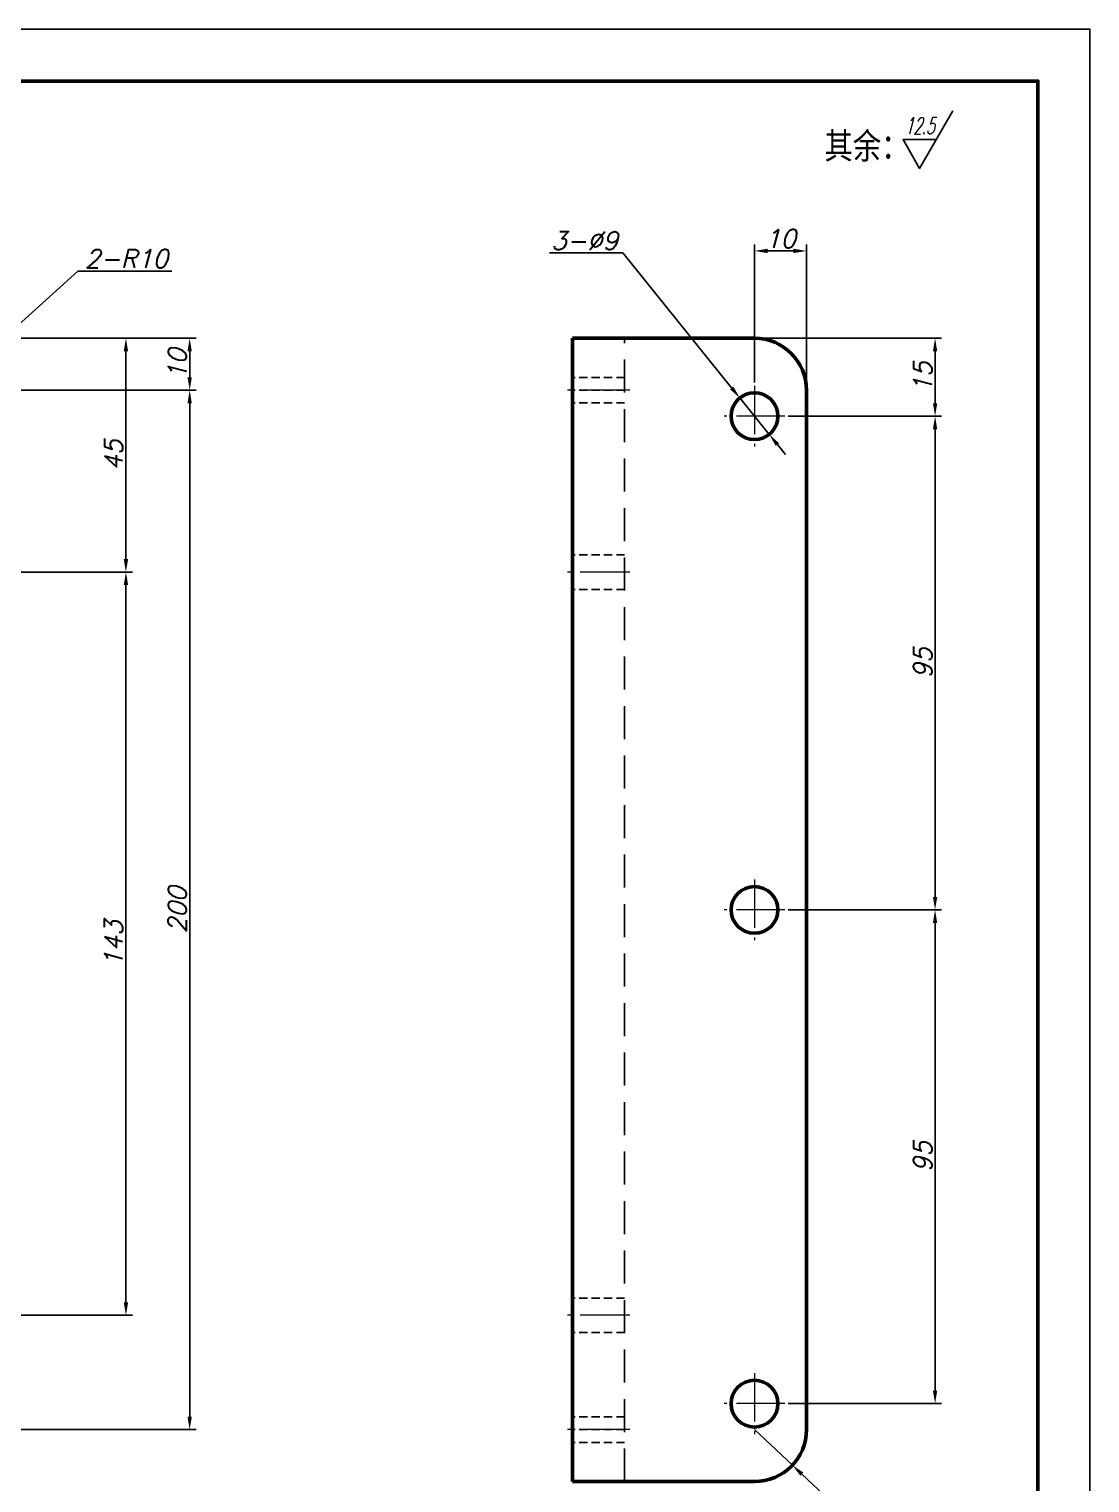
# Model space of a CAD drawing. Header units: inches. Extents: x 17901 to 26602, y 9673 to 14036.
# Drawn here: x 19848 to 20052.1, y 9812.9 to 10092.6 of the extents above; entities that cross this region are included whole.
import ezdxf
from ezdxf.enums import TextEntityAlignment as Align

# ---------------------------------------------------------------- set-up
doc = ezdxf.new("R2010")
doc.units = ezdxf.units.IN
doc.header["$MEASUREMENT"] = 0
doc.linetypes.add('CENTER', pattern=[50.8, 31.75, -6.35, 6.35, -6.35])
doc.linetypes.add('DASHED2', pattern=[9.525, 6.35, -3.175])
for name, color, linetype, lineweight in [('中心线', 1, 'CENTER', 15), ('图框_内框线', 5, 'Continuous', 50), ('标注线', 3, 'Continuous', 25), ('粗实线', 7, 'Continuous', 50), ('虚线', 2, 'DASHED2', 25)]:
    doc.layers.add(name, color=color, linetype=linetype, lineweight=lineweight)
doc.styles.add('DIM_FONT', font='romans.shx', dxfattribs={"oblique": 15})
doc.styles.add('仿宋体', font='FSGB2312.ttf', dxfattribs={"width": 0.8, "height": 3.5})
doc.dimstyles.new('幅面 1：1$0', dxfattribs={"dimtxt": 3.5, "dimasz": 2.5, "dimexe": 1.25, "dimexo": 0.625, "dimtad": 1, "dimdsep": 46, "dimtxsty": 'DIM_FONT', "dimcen": 2.5, "dimclrd": 256, "dimclre": 256, "dimclrt": 256, "dimadec": 0, "dimazin": 0, "dimtm": 1e-09, "dimtfac": 0.5, "dimtmove": 0, "dimatfit": 3, "dimfxl": 1, "dimlwd": -1, "dimarcsym": 0})
doc.dimstyles.new('幅面 1：1$3', dxfattribs={"dimtxt": 3.5, "dimasz": 2.5, "dimexe": 1.25, "dimexo": 0.625, "dimtad": 1, "dimtih": 1, "dimtoh": 1, "dimdsep": 46, "dimtxsty": 'DIM_FONT', "dimcen": 2.5, "dimclrd": 256, "dimclre": 256, "dimclrt": 256, "dimazin": 2, "dimtfac": 0.5, "dimtmove": 0, "dimatfit": 3, "dimfxl": 1, "dimlwd": -1, "dimlwe": -1, "dimarcsym": 0})
doc.dimstyles.new('幅面 1：1$4', dxfattribs={"dimtxt": 3.5, "dimasz": 2.5, "dimexe": 1.25, "dimexo": 0.625, "dimtad": 1, "dimtoh": 1, "dimdsep": 46, "dimtxsty": 'DIM_FONT', "dimcen": 2.5, "dimclrd": 256, "dimclre": 256, "dimclrt": 256, "dimazin": 2, "dimtfac": 0.5, "dimtmove": 0, "dimatfit": 3, "dimfxl": 1, "dimlwd": -1, "dimlwe": -1, "dimarcsym": 0})

# ---------------------------------------------------------------- blocks, each defined once
blk = doc.blocks.new('*D750')
at = {"layer": 'Defpoints', "color": 0, "transparency": 16777216}
for p in [(19805.25, 10023.15), (19878.9, 10023.15), (19805.25, 9823.15)]:
    blk.add_point(p, dxfattribs=at)
at = {"layer": '标注线', "lineweight": -2, "transparency": 16777216}
for p, q in [((19805.87, 10023.15), (19880.15, 10023.15)), ((19805.87, 9823.15), (19880.15, 9823.15))]:
    blk.add_line(p, q, dxfattribs=at)
at = {"layer": '标注线', "transparency": 16777216}
blk.add_line((19878.9, 9825.65), (19878.9, 10020.65), dxfattribs=at)
for points in [[(19878.48, 10020.65), (19879.31, 10020.65), (19878.9, 10023.15)], [(19878.48, 9825.65), (19879.31, 9825.65), (19878.9, 9823.15)]]:
    blk.add_solid(points, dxfattribs=at)
at = {"layer": '标注线', "transparency": 16777216, "insert": (19876.52, 9923.15), "char_height": 3.5, "attachment_point": 5, "rotation": 90, "style": 'DIM_FONT'}
blk.add_mtext('200', dxfattribs=at)
blk = doc.blocks.new('*D751')
at = {"layer": 'Defpoints', "color": 0, "transparency": 16777216}
for p in [(19832.05, 10033.15), (19878.9, 10033.15), (19805.25, 10023.15)]:
    blk.add_point(p, dxfattribs=at)
at = {"layer": '标注线', "lineweight": -2, "transparency": 16777216}
for p, q in [((19832.67, 10033.15), (19880.15, 10033.15)), ((19805.87, 10023.15), (19880.15, 10023.15))]:
    blk.add_line(p, q, dxfattribs=at)
at = {"layer": '标注线', "transparency": 16777216}
blk.add_line((19878.9, 10025.65), (19878.9, 10030.65), dxfattribs=at)
for points in [[(19878.48, 10030.65), (19879.31, 10030.65), (19878.9, 10033.15)], [(19878.48, 10025.65), (19879.31, 10025.65), (19878.9, 10023.15)]]:
    blk.add_solid(points, dxfattribs=at)
at = {"layer": '标注线', "transparency": 16777216, "insert": (19876.52, 10028.15), "char_height": 3.5, "attachment_point": 5, "rotation": 90, "style": 'DIM_FONT'}
blk.add_mtext('10', dxfattribs=at)
blk = doc.blocks.new('*D752')
at = {"layer": 'Defpoints', "color": 0, "transparency": 16777216}
for p in [(19832.05, 10033.15), (19758.87, 9988.15), (19866.63, 9988.15)]:
    blk.add_point(p, dxfattribs=at)
at = {"layer": '标注线', "lineweight": -2, "transparency": 16777216}
for p, q in [((19832.67, 10033.15), (19867.88, 10033.15)), ((19759.5, 9988.15), (19867.88, 9988.15))]:
    blk.add_line(p, q, dxfattribs=at)
at = {"layer": '标注线', "transparency": 16777216}
blk.add_line((19866.63, 10030.65), (19866.63, 9990.65), dxfattribs=at)
for points in [[(19866.21, 10030.65), (19867.05, 10030.65), (19866.63, 10033.15)], [(19866.21, 9990.65), (19867.05, 9990.65), (19866.63, 9988.15)]]:
    blk.add_solid(points, dxfattribs=at)
at = {"layer": '标注线', "transparency": 16777216, "insert": (19864.25, 10010.65), "char_height": 3.5, "attachment_point": 5, "rotation": 90, "style": 'DIM_FONT'}
blk.add_mtext('45', dxfattribs=at)
blk = doc.blocks.new('*D753')
at = {"layer": 'Defpoints', "color": 0, "transparency": 16777216}
for p in [(19758.87, 9988.15), (19758.87, 9845.15), (19866.63, 9845.15)]:
    blk.add_point(p, dxfattribs=at)
at = {"layer": '标注线', "lineweight": -2, "transparency": 16777216}
for p, q in [((19759.5, 9988.15), (19867.88, 9988.15)), ((19759.5, 9845.15), (19867.88, 9845.15))]:
    blk.add_line(p, q, dxfattribs=at)
at = {"layer": '标注线', "transparency": 16777216}
blk.add_line((19866.63, 9985.65), (19866.63, 9847.65), dxfattribs=at)
for points in [[(19866.21, 9985.65), (19867.05, 9985.65), (19866.63, 9988.15)], [(19866.21, 9847.65), (19867.05, 9847.65), (19866.63, 9845.15)]]:
    blk.add_solid(points, dxfattribs=at)
at = {"layer": '标注线', "transparency": 16777216, "insert": (19864.25, 9916.65), "char_height": 3.5, "attachment_point": 5, "rotation": 90, "style": 'DIM_FONT'}
blk.add_mtext('143', dxfattribs=at)
blk = doc.blocks.new('*D754')
at = {"layer": 'Defpoints', "color": 0, "transparency": 16777216}
for p in [(19839.46, 10029.87), (19832.05, 10023.15)]:
    blk.add_point(p, dxfattribs=at)
at = {"layer": '标注线', "transparency": 16777216}
for p, q in [((19857.39, 10046.09), (19841.32, 10031.54)), ((19875.44, 10046.09), (19857.39, 10046.09)), ((19832.05, 10023.15), (19839.46, 10029.87))]:
    blk.add_line(p, q, dxfattribs=at)
blk.add_solid([(19841.04, 10031.85), (19841.6, 10031.23), (19839.46, 10029.87)], dxfattribs=at)
at = {"layer": '标注线', "transparency": 16777216, "insert": (19866.72, 10048.46), "char_height": 3.5, "attachment_point": 5, "style": 'DIM_FONT'}
blk.add_mtext('2-R10', dxfattribs=at)
blk = doc.blocks.new('*D755')
at = {"layer": 'Defpoints', "color": 0, "transparency": 16777216}
for p in [(19799.31, 9824.38), (19804.79, 9821.93)]:
    blk.add_point(p, dxfattribs=at)
at = {"layer": '标注线', "transparency": 16777216}
for p, q in [((19797.03, 9825.4), (19794.74, 9826.42)), ((19799.31, 9824.38), (19804.79, 9821.93)), ((19858.28, 9798.06), (19807.07, 9820.91)), ((19873.23, 9798.06), (19858.28, 9798.06))]:
    blk.add_line(p, q, dxfattribs=at)
for points in [[(19797.2, 9825.78), (19796.86, 9825.02), (19799.31, 9824.38)], [(19807.24, 9821.29), (19806.9, 9820.53), (19804.79, 9821.93)]]:
    blk.add_solid(points, dxfattribs=at)
at = {"layer": '标注线', "transparency": 16777216, "insert": (19866.07, 9800.43), "char_height": 3.5, "attachment_point": 5, "style": 'DIM_FONT'}
blk.add_mtext('4-M6', dxfattribs=at)
blk = doc.blocks.new('*D757')
at = {"layer": 'Defpoints', "color": 0, "transparency": 16777216}
for p in [(19987.6, 9823.15), (19994.88, 9816.31)]:
    blk.add_point(p, dxfattribs=at)
at = {"layer": '标注线', "transparency": 16777216}
for p, q in [((19987.6, 9823.15), (19994.88, 9816.31)), ((20011.33, 9800.85), (19996.7, 9814.59)), ((20021.55, 9800.85), (20011.33, 9800.85))]:
    blk.add_line(p, q, dxfattribs=at)
blk.add_solid([(19996.99, 9814.9), (19996.42, 9814.29), (19994.88, 9816.31)], dxfattribs=at)
at = {"layer": '标注线', "transparency": 16777216, "insert": (20016.75, 9803.22), "char_height": 3.5, "attachment_point": 5, "style": 'DIM_FONT'}
blk.add_mtext('R10', dxfattribs=at)
blk = doc.blocks.new('*D758')
at = {"layer": 'Defpoints', "color": 0, "transparency": 16777216}
for p in [(19993.45, 9923.15), (20022.35, 9923.15), (19993.45, 9828.15)]:
    blk.add_point(p, dxfattribs=at)
at = {"layer": '标注线', "lineweight": -2, "transparency": 16777216}
for p, q in [((19994.07, 9923.15), (20023.6, 9923.15)), ((19994.07, 9828.15), (20023.6, 9828.15))]:
    blk.add_line(p, q, dxfattribs=at)
at = {"layer": '标注线', "transparency": 16777216}
blk.add_line((20022.35, 9830.65), (20022.35, 9920.65), dxfattribs=at)
for points in [[(20021.93, 9920.65), (20022.76, 9920.65), (20022.35, 9923.15)], [(20021.93, 9830.65), (20022.76, 9830.65), (20022.35, 9828.15)]]:
    blk.add_solid(points, dxfattribs=at)
at = {"layer": '标注线', "transparency": 16777216, "insert": (20019.97, 9875.65), "char_height": 3.5, "attachment_point": 5, "rotation": 90, "style": 'DIM_FONT'}
blk.add_mtext('95', dxfattribs=at)
blk = doc.blocks.new('*D759')
at = {"layer": 'Defpoints', "color": 0, "transparency": 16777216}
for p in [(19993.45, 10018.15), (20022.35, 10018.15), (19993.45, 9923.15)]:
    blk.add_point(p, dxfattribs=at)
at = {"layer": '标注线', "lineweight": -2, "transparency": 16777216}
for p, q in [((19994.07, 10018.15), (20023.6, 10018.15)), ((19994.07, 9923.15), (20023.6, 9923.15))]:
    blk.add_line(p, q, dxfattribs=at)
at = {"layer": '标注线', "transparency": 16777216}
blk.add_line((20022.35, 9925.65), (20022.35, 10015.65), dxfattribs=at)
for points in [[(20021.93, 10015.65), (20022.76, 10015.65), (20022.35, 10018.15)], [(20021.93, 9925.65), (20022.76, 9925.65), (20022.35, 9923.15)]]:
    blk.add_solid(points, dxfattribs=at)
at = {"layer": '标注线', "transparency": 16777216, "insert": (20019.97, 9970.65), "char_height": 3.5, "attachment_point": 5, "rotation": 90, "style": 'DIM_FONT'}
blk.add_mtext('95', dxfattribs=at)
blk = doc.blocks.new('*D760')
at = {"layer": 'Defpoints', "color": 0, "transparency": 16777216}
for p in [(19987.6, 10033.15), (20022.35, 10033.15), (19993.45, 10018.15)]:
    blk.add_point(p, dxfattribs=at)
at = {"layer": '标注线', "lineweight": -2, "transparency": 16777216}
for p, q in [((19988.22, 10033.15), (20023.6, 10033.15)), ((19994.07, 10018.15), (20023.6, 10018.15))]:
    blk.add_line(p, q, dxfattribs=at)
at = {"layer": '标注线', "transparency": 16777216}
blk.add_line((20022.35, 10020.65), (20022.35, 10030.65), dxfattribs=at)
for points in [[(20021.93, 10030.65), (20022.76, 10030.65), (20022.35, 10033.15)], [(20021.93, 10020.65), (20022.76, 10020.65), (20022.35, 10018.15)]]:
    blk.add_solid(points, dxfattribs=at)
at = {"layer": '标注线', "transparency": 16777216, "insert": (20019.97, 10025.65), "char_height": 3.5, "attachment_point": 5, "rotation": 90, "style": 'DIM_FONT'}
blk.add_mtext('15', dxfattribs=at)
blk = doc.blocks.new('*D761')
at = {"layer": 'Defpoints', "color": 0, "transparency": 16777216}
for p in [(19987.6, 10049.96), (19987.6, 10024), (19997.6, 10023.15)]:
    blk.add_point(p, dxfattribs=at)
at = {"layer": '标注线', "lineweight": -2, "transparency": 16777216}
for p, q in [((19987.6, 10024.63), (19987.6, 10051.21)), ((19997.6, 10023.78), (19997.6, 10051.21))]:
    blk.add_line(p, q, dxfattribs=at)
at = {"layer": '标注线', "transparency": 16777216}
blk.add_line((19995.1, 10049.96), (19990.1, 10049.96), dxfattribs=at)
for points in [[(19990.1, 10050.37), (19990.1, 10049.54), (19987.6, 10049.96)], [(19995.1, 10050.37), (19995.1, 10049.54), (19997.6, 10049.96)]]:
    blk.add_solid(points, dxfattribs=at)
at = {"layer": '标注线', "transparency": 16777216, "insert": (19992.6, 10052.33), "char_height": 3.5, "attachment_point": 5, "style": 'DIM_FONT'}
blk.add_mtext('10', dxfattribs=at)
blk = doc.blocks.new('*D762')
at = {"layer": 'Defpoints', "color": 0, "transparency": 16777216}
for p in [(19984.77, 10021.66), (19990.42, 10014.65)]:
    blk.add_point(p, dxfattribs=at)
at = {"layer": '标注线', "transparency": 16777216}
for p, q in [((19948.17, 10049.57), (19962.25, 10049.57)), ((19962.25, 10049.57), (19983.2, 10023.6)), ((19990.42, 10014.65), (19984.77, 10021.66)), ((19991.99, 10012.71), (19993.56, 10010.76))]:
    blk.add_line(p, q, dxfattribs=at)
for points in [[(19983.52, 10023.86), (19982.88, 10023.34), (19984.77, 10021.66)], [(19992.32, 10012.97), (19991.67, 10012.45), (19990.42, 10014.65)]]:
    blk.add_solid(points, dxfattribs=at)
at = {"layer": '标注线', "transparency": 16777216, "insert": (19954.9, 10051.94), "char_height": 3.5, "attachment_point": 5, "style": 'DIM_FONT'}
blk.add_mtext('3-∅9', dxfattribs=at)

msp = doc.modelspace()

# ---------------------------------------------------------------- linework, layer by layer
at = {"layer": 'Defpoints'}
msp.add_lwpolyline([(19458.148, 9672.642), (20052.148, 9672.642), (20052.148, 10092.642), (19458.148, 10092.642)], close=True, dxfattribs=at)
at = {"layer": '中心线', "ltscale": 0.2925}
for p, q in [((19987.596, 10024.005), (19987.596, 10012.305)), ((19993.446, 10018.155), (19981.746, 10018.155)), ((19987.596, 9929.005), (19987.596, 9917.305)), ((19993.446, 9923.155), (19981.746, 9923.155)), ((19987.596, 9834.005), (19987.596, 9822.305)), ((19993.446, 9828.155), (19981.746, 9828.155))]:
    msp.add_line(p, q, dxfattribs=at)
at = {"layer": '中心线', "ltscale": 0.300015}
for p, q in [((19963.596, 10023.155), (19951.596, 10023.155)), ((19963.596, 9988.155), (19951.596, 9988.155)), ((19963.596, 9845.155), (19951.596, 9845.155)), ((19963.596, 9823.155), (19951.596, 9823.155))]:
    msp.add_line(p, q, dxfattribs=at)
at = {"layer": '图框_内框线'}
msp.add_lwpolyline([(19483.148, 9682.642), (20042.148, 9682.642), (20042.148, 10082.642), (19483.148, 10082.642)], close=True, dxfattribs=at)
at = {"layer": '标注线', "ltscale": 2}
msp.add_lwpolyline([(20022.575, 10071.371), (20016.175, 10071.371), (20019.375, 10065.828), (20025.775, 10076.913)], dxfattribs=at)
at = {"layer": '粗实线'}
for p, q in [((19952.596, 9813.155), (19952.596, 10033.155)), ((19997.596, 9823.155), (19997.596, 10023.155)), ((19972.596, 9813.155), (19952.596, 9813.155))]:
    msp.add_line(p, q, dxfattribs=at)
at = {"layer": '粗实线', "ltscale": 0.5}
msp.add_line((19952.596, 10033.155), (19972.596, 10033.155), dxfattribs=at)
at = {"layer": '粗实线', "ltscale": 0.375}
for p, q in [((19972.596, 10033.155), (19987.596, 10033.155)), ((19972.596, 9813.155), (19987.596, 9813.155))]:
    msp.add_line(p, q, dxfattribs=at)
at = {"layer": '粗实线'}
for centre in [(19987.596, 10018.155), (19987.596, 9923.155), (19987.596, 9828.155)]:
    msp.add_circle(centre, 4.5, dxfattribs=at)
for centre, start, end in [((19987.596, 10023.155), 0, 90), ((19987.596, 9823.155), 270, 0)]:
    msp.add_arc(centre, 10, start, end, dxfattribs=at)
at = {"layer": '虚线'}
msp.add_line((19962.596, 9813.155), (19962.596, 10033.155), dxfattribs=at)
at = {"layer": '虚线', "ltscale": 0.25}
for p, q in [((19962.596, 10025.613), (19952.596, 10025.613)), ((19962.596, 10025.613), (19952.596, 10025.613)), ((19962.596, 10023.155), (19952.596, 10023.155)), ((19962.596, 10020.696), (19952.596, 10020.696)), ((19962.596, 10020.696), (19952.596, 10020.696)), ((19962.596, 9991.478), (19952.596, 9991.478)), ((19962.596, 9991.478), (19952.596, 9991.478)), ((19962.596, 9984.831), (19952.596, 9984.831)), ((19962.596, 9984.831), (19952.596, 9984.831)), ((19962.596, 9848.478), (19952.596, 9848.478)), ((19962.596, 9848.478), (19952.596, 9848.478)), ((19962.596, 9841.831), (19952.596, 9841.831)), ((19962.596, 9841.831), (19952.596, 9841.831)), ((19962.596, 9825.613), (19952.596, 9825.613)), ((19962.596, 9825.613), (19952.596, 9825.613)), ((19962.596, 9823.155), (19952.596, 9823.155)), ((19962.596, 9820.696), (19952.596, 9820.696)), ((19962.596, 9820.696), (19952.596, 9820.696))]:
    msp.add_line(p, q, dxfattribs=at)

# ---------------------------------------------------------------- texts
at = {"layer": '标注线', "ltscale": 2, "style": 'DIM_FONT', "oblique": 15, "width": 0.559478}
msp.add_text('12.5', height=3.2, dxfattribs=at).set_placement((20016.515, 10072.436), (20022.227, 10072.436), align=Align.FIT)
at = {"layer": '标注线', "insert": (20001.056, 10072.671), "char_height": 5, "width": 61.23649, "attachment_point": 1, "style": '仿宋体'}
msp.add_mtext('其余：', dxfattribs=at)

# ---------------------------------------------------------------- dimensions: what is measured, and where the dimension line sits
at = {"layer": '标注线'}
dim = msp.add_diameter_dim_2p(p1=(19990.422, 10014.653), p2=(19984.77, 10021.657), text='3-<>', dimstyle='幅面 1：1$3', dxfattribs=at)
dim.commit()
dim.dimension.update_dxf_attribs({"geometry": '*D762', "text_midpoint": (19954.898, 10049.566), "dimtype": 163})
dim = msp.add_linear_dim(base=(19987.596, 10049.956), p1=(19997.596, 10023.155), p2=(19987.596, 10024.005), dimstyle='幅面 1：1$0', dxfattribs=at)
dim.commit()
dim.dimension.update_dxf_attribs({"geometry": '*D761', "text_midpoint": (19992.596, 10052.331)})
dim = msp.add_radius_dim(center=(19832.05, 10023.155), mpoint=(19839.464, 10029.865), text='2-<>', dimstyle='幅面 1：1$4', dxfattribs=at)
dim.commit()
dim.dimension.update_dxf_attribs({"geometry": '*D754', "text_midpoint": (19866.724, 10046.086), "dimtype": 164})
for base, p1, p2, picture, middle in [((19866.629, 9988.155), (19832.05, 10033.155), (19758.87, 9988.155), '*D752', (19864.254, 10010.655)), ((19878.896, 10033.155), (19805.246, 10023.155), (19832.05, 10033.155), '*D751', (19876.521, 10028.155)), ((20022.346, 10033.155), (19993.446, 10018.155), (19987.596, 10033.155), '*D760', (20019.971, 10025.655)), ((19878.896, 10023.155), (19805.246, 9823.155), (19805.246, 10023.155), '*D750', (19876.521, 9923.155)), ((20022.346, 10018.155), (19993.446, 9923.155), (19993.446, 10018.155), '*D759', (20019.971, 9970.655)), ((19866.629, 9845.155), (19758.87, 9988.155), (19758.87, 9845.155), '*D753', (19864.254, 9916.655)), ((20022.346, 9923.155), (19993.446, 9828.155), (19993.446, 9923.155), '*D758', (20019.971, 9875.655))]:
    dim = msp.add_linear_dim(base=base, p1=p1, p2=p2, angle=90, dimstyle='幅面 1：1$0', dxfattribs=at)
    dim.commit()
    dim.dimension.update_dxf_attribs({"geometry": picture, "text_midpoint": middle})
dim = msp.add_diameter_dim_2p(p1=(19799.31, 9824.378), p2=(19804.789, 9821.932), dimstyle='幅面 1：1$3', override={"dimpost": '4-M<>'}, dxfattribs=at)
dim.commit()
dim.dimension.update_dxf_attribs({"geometry": '*D755', "text_midpoint": (19866.065, 9798.06), "dimtype": 163})
dim = msp.add_radius_dim(center=(19987.596, 9823.155), mpoint=(19994.882, 9816.306), dimstyle='幅面 1：1$4', dxfattribs=at)
dim.commit()
dim.dimension.update_dxf_attribs({"geometry": '*D757', "text_midpoint": (20016.75, 9800.847), "dimtype": 164})

doc.saveas('drawing.dxf')
